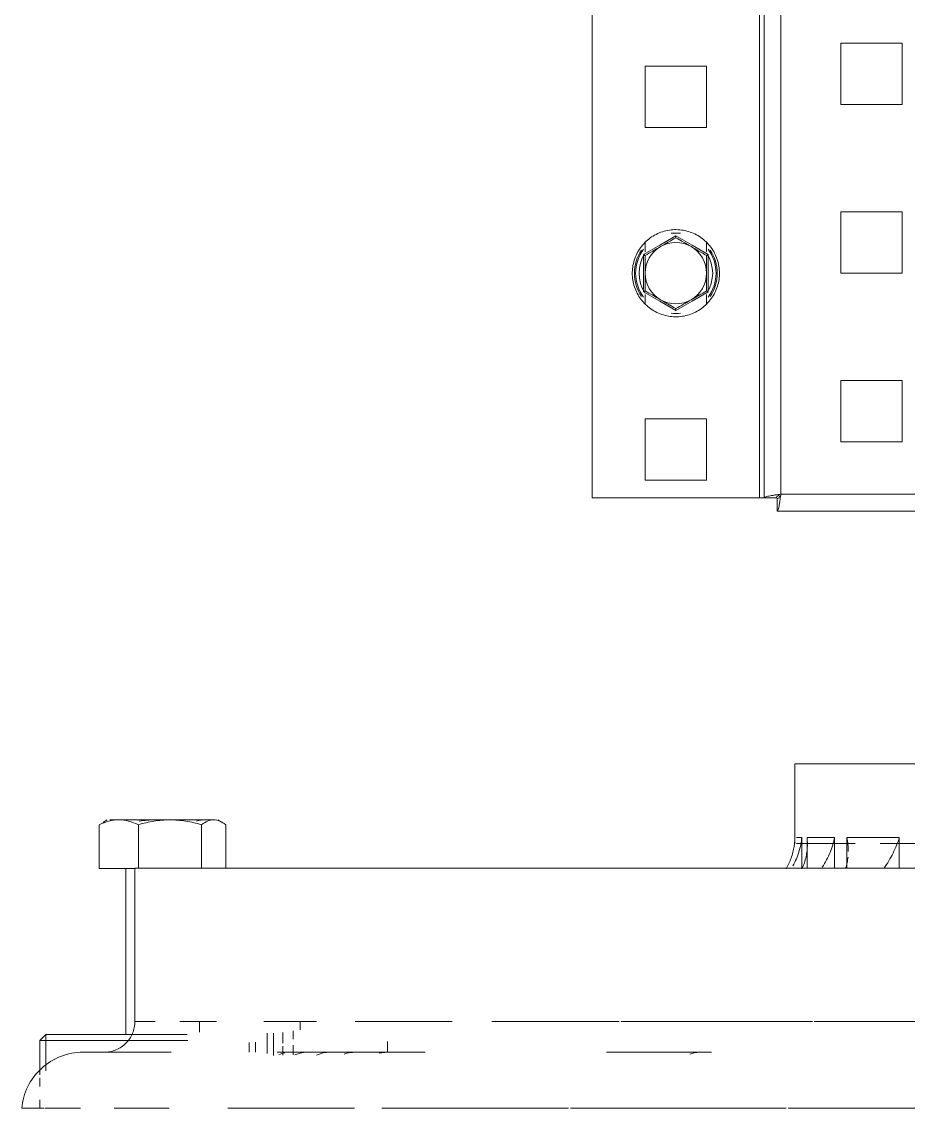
# Model space of a CAD drawing. Header units: metres. Extents: x 8 to 325, y -31 to 15.
# Drawn here: x 132.3143 to 132.4588, y -10.5152 to -10.3382 of the extents above; entities that cross this region are included whole.
import ezdxf

# ---------------------------------------------------------------- set-up
doc = ezdxf.new("R2010")
doc.units = ezdxf.units.M
doc.layers.add('G-IMPT', color=7, linetype='Continuous', lineweight=9, true_color=0x999999)
doc.layers.add('M-EKIP', color=7, linetype='Continuous', lineweight=9)

# ---------------------------------------------------------------- blocks, each defined once
blk = doc.blocks.new('D4010_10_Yangın Pompası - Wilo SCPFF 125_300_125_2_dwg-7064674-_1_13_4_13_ PERON KATI _FFL_')
at = {"layer": 'G-IMPT', "color": 8, "lineweight": 5, "true_color": 0x808080}
for p, q in [((0.4130669623112034, 0.311598432468689), (0.4130669623112034, 0.3102388333980037)), ((0.4130669623112034, 0.3080720931119628), (0.4130669623112034, 0.306637769801634)), ((0.4120669623112034, 0.3005699794985734), (0.4120669623112034, 0.3054766748699617)), ((0.4130669623112034, 0.3061660741875581), (0.4130669623112034, 0.3005699794985734)), ((0.3706335547596776, 0.302595427692582), (0.3715227752958985, 0.3028888374573516)), ((0.3717957169374437, 0.3013318505213107), (0.3717957169374437, 0.3029012063182902)), ((0.3731659960161088, 0.3025573350923227), (0.3740979133467308, 0.302818760997241)), ((0.3740980067149603, 0.3028187969265944), (0.3731678156511707, 0.3025576690161861)), ((0.3734913009208186, 0.3029638948129214), (0.3734913009208186, 0.3014839852920066)), ((0.3749669352695572, 0.2993676238870613), (0.3749669352695572, 0.3030184514122192)), ((0.3036309365333952, 0.3024699794985736), (0.3049703707597384, 0.3024699794985736)), ((0.3055183471119901, 0.3024699794985736), (0.3049703707597383, 0.3024699794985736)), ((0.3079185392182616, 0.3024699794985736), (0.3110289759685571, 0.3024699794985736)), ((0.3089076556249972, 0.3024699794985736), (0.3119076556249972, 0.3024699794985736)), ((0.3205850175276149, 0.3024699794985736), (0.3116792942225326, 0.3024699794985736)), ((0.3116792942225295, 0.3024699794985736), (0.3205850175276116, 0.3024699794985736)), ((0.3564220043147447, 0.3024699794985736), (0.3508276540240738, 0.3024699794985736)), ((0.3508276540240742, 0.3024699794985736), (0.3616944659346029, 0.3024699794985736)), ((0.3564220043037001, 0.3024699794985735), (0.3577595056428372, 0.3026132011721433)), ((0.3564220043147445, 0.3007344530812698), (0.3564220043147445, 0.3024699794985735)), ((0.3616944659346015, 0.3024699794985736), (0.3694715330445043, 0.3024699794985736)), ((0.3616944659346044, 0.3024699794985737), (0.3657541843849784, 0.3024699794985737)), ((0.3625437860568233, 0.3025311819386169), (0.3621201989782695, 0.3024853939440185)), ((0.3760185689189441, 0.3026833635524377), (0.3760185689189441, 0.2993455963210616)), ((0.3778941116224597, 0.3008296805792487), (0.3778941116224597, 0.3024699794985722)), ((0.3789623938256629, 0.3024699794985722), (0.3789623938256629, 0.3008736379124279)), ((0.3717957169374437, 0.2989793638950923), (0.3717957169374437, 0.3003609878033177)), ((0.3734913009208186, 0.3009728531865424), (0.3734913009208186, 0.2992419766884792)), ((0.3889499029010062, 0.3005699794985734), (0.4120669623112034, 0.3005699794985734)), ((0.4120669623112033, 0.2995699794985734), (0.3890788488108334, 0.2995699794985734)), ((0.3990669623114144, 0.2725479628357801), (0.3990669623114144, 0.2995699794985881)), ((0.4130669623112034, 0.3005699794985734), (0.4120669623112034, 0.2995699794985734)), ((0.4130669623112034, 0.3005699794985734), (0.4120669623112034, 0.2995699794985734)), ((0.4120669623112034, 0.2995699794985734), (0.4120669623112034, 0.3005699794985734)), ((0.4130669623112034, 0.3005699794985734), (0.4120669623112034, 0.3005699794985734)), ((0.2523886202454019, 0.2974699794985735), (0.2869059762937455, 0.2974699794985735)), ((0.2871612689253951, 0.2974699794985735), (0.3183677872496646, 0.2974699794985735)), ((0.3186561972931433, 0.2974699794985735), (0.339394268130096, 0.2974699794985735)), ((0.3458670487422178, 0.2974699794985735), (0.3616879165337278, 0.2974699794985735)), ((0.3679798842574299, 0.2974699794985735), (0.3765617396628499, 0.2974699794985735)), ((0.3706327397996297, 0.2987976283345148), (0.3706327397996297, 0.2974699794985718)), ((0.3842984582301666, 0.2974699794985736), (0.390263757656357, 0.2974699794985735)), ((0.3870669623114171, 0.2991780491332249), (0.3870669623114171, 0.2974699794985929)), ((0.3942577754421714, 0.2974699794985736), (0.3975669623112033, 0.2974699794985735)), ((0.3975669623114148, 0.2724699794985943), (0.3975669623114148, 0.2974699794985929)), ((0.3975669623112032, 0.2724699794985735), (-0.0174330376887968, 0.2724699794985735)), ((0.2730340779379774, 0.2684699794985736), (0.2730340779379774, 0.2724699794985767)), ((0.2815908072670089, 0.2724699794985767), (0.2815908072670089, 0.2684699794985736)), ((0.2835775317675836, 0.2684699794985736), (0.2835775317675836, 0.2724699794985767)), ((0.2880663198049467, 0.2724699794985767), (0.2880663198049467, 0.2684699794985736)), ((0.288928184905457, 0.2684699794985736), (0.288928184905457, 0.2724699794985767)), ((0.3827689582279884, 0.2654018104130517), (0.3827689582279884, 0.272469979498573)), ((0.3867082768702925, 0.2654018104130514), (0.3867082768702925, 0.272469979498573)), ((0.3970062809535084, 0.272469979498573), (0.3970062809535084, 0.2654018104130517)), ((0.4033649663944202, 0.2725479628357583), (0.3975669623112021, 0.2725479628357583)), ((0.4033649663944202, 0.2654018104130517), (0.4033649663944202, 0.2725479628357583)), ((0.273034077937977, 0.2684699794985736), (0.2695527140529225, 0.2684699794985736)), ((0.2730340779379774, 0.2684699794985736), (0.2749371518145454, 0.2684699794985736)), ((0.2730340779379775, 0.2684699794985736), (0.2730340779379775, 0.2674699794985736)), ((0.2815908072670092, 0.267469979498572), (0.2730340779379776, 0.2674699794985713)), ((0.2743150618511993, 0.2684699794985736), (0.2761269577109753, 0.2684699794985736)), ((0.2802377805854125, 0.2684699794985736), (0.281590807267009, 0.2684699794985736)), ((0.2808024540320142, 0.2684699794985736), (0.2819128856805966, 0.2684699794985736)), ((0.2835775317675833, 0.2684699794985736), (0.2815908072670087, 0.2684699794985736)), ((0.2815908072670094, 0.2674699794985735), (0.2815908072670094, 0.2684699794985736)), ((0.2835775317675836, 0.2684699794985736), (0.2880663198049467, 0.2684699794985736)), ((0.2835775317675839, 0.2684699794985736), (0.2835775317675839, 0.2674699794985736)), ((0.2880663198049468, 0.2674699794985726), (0.2835775317675838, 0.267469979498572)), ((0.2841516118486592, 0.2684699794985736), (0.2892402082951713, 0.2684699794985736)), ((0.288928184905457, 0.2684699794985736), (0.2880663198049465, 0.2684699794985736)), ((0.2880663198049468, 0.2674699794985735), (0.2880663198049468, 0.2684699794985736)), ((0.2897818615475394, 0.2684699794985736), (0.288928184905457, 0.2684699794985736)), ((0.2889281849054571, 0.2674699794985737), (0.2889281849054571, 0.2684699794985736)), ((0.2889281849054571, 0.2674699794985735), (0.2897818615475395, 0.2674699794985735)), ((0.2900669623114132, 0.2554699794985895), (0.2900669623114132, 0.2684699794985908)), ((0.3833451606732569, 0.2650146952058664), (0.3840669623114178, 0.2645979628357776)), ((0.3859483009484443, 0.2645979628357584), (0.3844941780045547, 0.2645979628357584)), ((0.3918572789119005, 0.2645979628357584), (0.3847386175491405, 0.2645979628357584)), ((0.3942766457105082, 0.2645979628357584), (0.3859483009484443, 0.2645979628357584)), ((0.4001856236739644, 0.2645979628357584), (0.3918572789119005, 0.2645979628357584)), ((0.4013953070732682, 0.2645979628357584), (0.3942766457105082, 0.2645979628357584)), ((0.4016397466178539, 0.2645979628357584), (0.4001856236739644, 0.2645979628357584)), ((0.4020669623112044, 0.2645979628357584), (0.40205986525354, 0.2645979628357584)), ((0.402066962311418, 0.2645979628357776), (0.4027887639495703, 0.2650146952058664)), ((0.2900060450131127, 0.2554699794985736), (0.09496131068168773, 0.2554699794985736)), ((0.2929255409551718, 0.2142699794987461), (0.08720838366764803, 0.2142699794987418)), ((0.2929255409549626, 0.2142699794987228), (0.08720838366743724, 0.2142699794987228)), ((0.2929255409549626, 0.2122699794987228), (0.2929255409549626, 0.2142699794987228)), ((0.2929255409549644, 0.2142699794987235), (0.2929255409549644, 0.2122699794987235)), ((0.2923303623112004, 0.2115333794987224), (0.08780356231120034, 0.2115333794987224)), ((0.2923303623112004, 0.04700657949872235), (0.2923303623112004, 0.2115333794987224)), ((0.2930669623111999, 0.2121285581424855), (0.2950669623111999, 0.2121285581424855)), ((0.2952293375481358, 0.2121285581424856), (0.2930669623112033, 0.2121285581424856)), ((0.2950669623114164, 0.04641140085498164), (0.2950669623114121, 0.2121285581425015)), ((0.2950669623112003, 0.2121285581424855), (0.2950669623112003, 0.04641140085496015)), ((0.2950669623112033, 0.2121285581424856), (0.2958035623112033, 0.2121285581424856)), ((0.2958035623112033, 0.04641140085496029), (0.2958035623112033, 0.2121285581424856)), ((0.2958035623112033, 0.2121285581424857), (0.3230669623112032, 0.2121285581424857)), ((0.3230669623112036, 0.04641140085495975), (0.3230669623112036, 0.2121285581424852)), ((0.3044352623112052, 0.2092699794987225), (0.3144352623112052, 0.2092699794987225)), ((0.3044352623112052, 0.1992699794987225), (0.3044352623112052, 0.2092699794987225)), ((0.3144352623112052, 0.2092699794987225), (0.3144352623112052, 0.1992699794987225)), ((0.2725669623111989, 0.1930199794987223), (0.2725669623111989, 0.2030199794987224)), ((0.2725669623111989, 0.2030199794987223), (0.2825669623111989, 0.2030199794987223)), ((0.2825669623111989, 0.2030199794987223), (0.2825669623111989, 0.1930199794987223)), ((0.3144352623112052, 0.1992699794987225), (0.3044352623112052, 0.1992699794987225)), ((0.2825669623111989, 0.1930199794987223), (0.2725669623111989, 0.1930199794987223)), ((0.3044352623112049, 0.1805199794987225), (0.3044352623112049, 0.1789793876178324)), ((0.3044352623112049, 0.1789793876178324), (0.3044352623112049, 0.1805199794987225)), ((0.3144352623112047, 0.180519979498723), (0.3144352623112047, 0.178979387617833)), ((0.3144352623112047, 0.178979387617833), (0.3144352623112047, 0.180519979498723)), ((0.2725669623111993, 0.1655199794987224), (0.2725669623111993, 0.1755199794987224)), ((0.2725669623111993, 0.1755199794987223), (0.2825669623111993, 0.1755199794987223)), ((0.2825669623111993, 0.1755199794987223), (0.2825669623111992, 0.1655199794987224)), ((0.3044352623112048, 0.170519979498723), (0.3044352623112048, 0.172060571379359)), ((0.3044352623112048, 0.172060571379359), (0.3044352623112048, 0.170519979498723)), ((0.3144352623112049, 0.1705199794987225), (0.3144352623112049, 0.172060571379367)), ((0.3144352623112049, 0.172060571379367), (0.3144352623112049, 0.1705199794987225)), ((0.2825669623111992, 0.1655199794987224), (0.2725669623111993, 0.1655199794987224)), ((0.3044352623112045, 0.1517699794987225), (0.3144352623112046, 0.1517699794987225)), ((0.3044352623112045, 0.1417699794987225), (0.3044352623112045, 0.1517699794987225)), ((0.3144352623112046, 0.1517699794987225), (0.3144352623112046, 0.1417699794987225)), ((0.2725669623111996, 0.1380199794987224), (0.2725669623111996, 0.1480199794987224)), ((0.2725669623111996, 0.1480199794987223), (0.2825669623111995, 0.1480199794987223)), ((0.2825669623111995, 0.1480199794987223), (0.2825669623111995, 0.1380199794987223)), ((0.3144352623112046, 0.1417699794987225), (0.3044352623112045, 0.1417699794987225)), ((0.2825669623111995, 0.1380199794987223), (0.2725669623111995, 0.1380199794987223))]:
    blk.add_line(p, q, dxfattribs=at)
at = {"layer": 'G-IMPT', "color": 8, "lineweight": 5, "true_color": 0x808080, "flags": 128}
for points in [[(0.3055183294379207, 0.3024699794985736), (0.3064393910734176, 0.3025398275619707), (0.3071850424378814, 0.3027888853311821)], [(0.3679693565270586, 0.3029224551964126), (0.3668835242094847, 0.3025835677527778), (0.3657540232901457, 0.3024699794985735)], [(0.3657541843451766, 0.3024699794985735), (0.3668815456073556, 0.3025831401752531), (0.3679692661178395, 0.3029223683283897)], [(0.3616938081331484, 0.3024699794985735), (0.359147646733288, 0.3024699795071588), (0.3564220022205474, 0.3024699794985736)], [(0.3694715327617344, 0.3024699794985735), (0.3700558393812403, 0.3025016331925803), (0.3706335547596776, 0.302595427692582)], [(0.316535262311413, 0.1755199794986206), (0.3165295830687093, 0.1758039037713406), (0.3165125544261652, 0.176087373825797), (0.3164842036259758, 0.1763699361703691), (0.3164445760233812, 0.1766511387655783), (0.3163937350140925, 0.1769305317472615), (0.3163317619328661, 0.1772076681462488), (0.3162587559234213, 0.1774821046034199), (0.3161748337797999, 0.1777534020789862), (0.3160801297595333, 0.1780211265548685), (0.3159747953688353, 0.1782848497290105), (0.3158589991202791, 0.1785441497005859), (0.3157329262631497, 0.1787986116449633), (0.3155967784871286, 0.1790478284773081), (0.315450773599612, 0.1792914015038539), (0.3152951451772748, 0.1795289410597243), (0.3151301421923945, 0.1797600671322869), (0.3149560286145469, 0.1799844099691451), (0.3147730829883184, 0.1802016106696168), (0.3145815979876754, 0.1804113217589055), (0.3143818799477806, 0.1806132077440051), (0.3141742483748869, 0.180806945650408), (0.313959035435225, 0.1809922255388015), (0.3137365854235828, 0.181168751000874), (0.3135072542125303, 0.1813362396335541), (0.3132714086830818, 0.1814944234907568), (0.3130294261377691, 0.1816430495120433), (0.3127816936970473, 0.1817818799274961), (0.3125286076799811, 0.1819106926380653), (0.3122705729702004, 0.1820292815708963), (0.3120080023681981, 0.1821374570089846), (0.3117413159309333, 0.1822350458947128), (0.3114709402998034, 0.1823218921066655), (0.311197308018148, 0.1823978567094596), (0.3109208568392446, 0.1824628181759061), (0.3106420290260098, 0.18251667258154), (0.3103612706434543, 0.1825593337707755), (0.3100790308451115, 0.1825907334948377), (0.3097957611544436, 0.1826108215208416), (0.3095119147425298, 0.1826195657122534), (0.3092279457030778, 0.1826169520802144), (0.308944308325972, 0.1826029848059779), (0.3086614563705137, 0.182577686234221), (0.3083798423394882, 0.1825410968372502), (0.3080999167552774, 0.1824932751502883), (0.3078221274390942, 0.1824342976778547), (0.3075469187945926, 0.1823642587712973), (0.3072747310968918, 0.1822832704779445), (0.3070059997882446, 0.1821914623617786), (0.3067411547814204, 0.1820889812962178), (0.3064806197719286, 0.1819759912290781), (0.3062248115602134, 0.181852672920385), (0.3059741393848407, 0.1817192236531181), (0.3057290042678151, 0.181575856917642), (0.3054897983730364, 0.1814228020701481), (0.3052569043789002, 0.1812603039657406), (0.3050306948661222, 0.1810886225667199), (0.3048115317216679, 0.1809080325267055), (0.3045997655598167, 0.1807188227512343), (0.304395735161246, 0.1805212959355842), (0.304199766931073, 0.180315768080525), (0.3040121743766621, 0.1801025679867879), (0.3038332576060875, 0.1798820367290392), (0.3036633028480042, 0.1796545271102366), (0.3035025819937848, 0.1794204030972516), (0.3033513521624973, 0.1791800392385472), (0.3032098552896152, 0.1789338200650403), (0.3030783177399531, 0.1786821394748599), (0.3029569499455337, 0.1784254001032918), (0.3028459460689295, 0.1781640126785332), (0.3027454836926698, 0.1778983953647261), (0.3026557235351188, 0.1776289730928922), (0.3025768091933936, 0.1773561768812134), (0.3025088669135931, 0.177080443145414), (0.3024520053888736, 0.1768022130006626), (0.3024063155855532, 0.1765219315558412), (0.3023718705975618, 0.1762400472014607), (0.3023487255295385, 0.1759570108923696), (0.3023369174086564, 0.1756732754262746), (0.3023352623114162, 0.1755199794986206)], [(0.3041537415642634, 0.1785692669235386), (0.3068026982290951, 0.1800841970755408), (0.3094352623112091, 0.1816185543485173)], [(0.3094352623111744, 0.1816185543485343), (0.312071708640183, 0.1800819556592671), (0.3147167830581191, 0.1785692669235542)], [(0.3147167830581166, 0.1785692669235941), (0.3147050219672493, 0.1770512886070771), (0.3146984580564301, 0.1755197331552082)], [(0.3023352623114162, 0.1755199794986206), (0.3023409415541243, 0.1752360552258877), (0.3023579701966684, 0.1749525851714356), (0.3023863209968534, 0.1746700228268635), (0.3024259485994479, 0.1743888202316543), (0.3024767896087454, 0.1741094272499711), (0.3025387626899674, 0.1738322908509794), (0.3026117686994079, 0.1735578543938126), (0.3026956908430292, 0.1732865569182421), (0.3027903948633046, 0.1730188324423641), (0.3028957292539982, 0.1727551092682264), (0.3030115255025544, 0.172495809296651), (0.3031375983596838, 0.1722413473522736), (0.3032737461357048, 0.1719921305199245), (0.3034197510232215, 0.1717485574933786), (0.3035753794455587, 0.171511017937517), (0.3037403824304347, 0.1712798918649457), (0.3039144960082866, 0.1710555490280875), (0.3040974416345151, 0.1708383483276244), (0.3042889266351538, 0.1706286372383357), (0.3044886446750529, 0.1704267512532275), (0.3046962762479422, 0.1702330133468246), (0.3049114891876042, 0.170047733458431), (0.3051339391992464, 0.1698712079963586), (0.3053632704103032, 0.1697037193636785), (0.3055991159397517, 0.1695455355064845), (0.3058410984850644, 0.169396909485185), (0.3060888309257819, 0.1692580790697365), (0.3063419169428524, 0.1691292663591673), (0.3065999516526332, 0.1690106774263363), (0.3068625222546354, 0.1689025019882436), (0.3071292086919002, 0.1688049131025284), (0.3073995843230301, 0.1687180668905628), (0.3076732166046855, 0.168642102287773), (0.3079496677835889, 0.1685771408213265), (0.308228495596828, 0.1685232864157013), (0.308509253979375, 0.1684806252264571), (0.308791493777722, 0.1684492255024035), (0.3090747634683856, 0.1684291374763867), (0.3093586098802994, 0.1684203932849792), (0.3096425789197557, 0.1684230069170225), (0.3099262162968615, 0.1684369741912504), (0.3102090682523155, 0.1684622727630115), (0.3104906822833409, 0.1684988621599781), (0.3107706078675561, 0.16854668384694), (0.3110483971837393, 0.1686056613193822), (0.3113236058282409, 0.1686757002259353), (0.3115957935259417, 0.1687566885192881), (0.3118645248345889, 0.168848496635454), (0.3121293698414132, 0.1689509777010234), (0.3123899048509005, 0.1690639677681501), (0.3126457130626158, 0.1691872860768476), (0.3128963852379928, 0.1693207353441145), (0.3131415203550141, 0.1694641020795906), (0.3133807262497971, 0.1696171569270845), (0.313613620243929, 0.1697796550315007), (0.313839829756707, 0.1699513364305213), (0.3140589929011613, 0.1701319264705357), (0.3142707590630169, 0.1703211362459983), (0.3144747894615875, 0.1705186630616484), (0.3146707576917561, 0.1707241909167032), (0.3148583502461714, 0.1709373910104447), (0.3150372670167459, 0.1711579222681934), (0.315207221774825, 0.1713854318869917), (0.3153679426290488, 0.171619555899981), (0.3155191724603363, 0.1718599197586854), (0.315660669333214, 0.172106138932201), (0.3157922068828761, 0.1723578195223727), (0.3159135746772998, 0.1726145588939494), (0.3160245785538998, 0.1728759463186993), (0.3161250409301637, 0.1731415636325065), (0.3162148010877104, 0.1734109859043404), (0.31629371542944, 0.1736837821160192), (0.3163616577092405, 0.1739595158518143), (0.3164185192339556, 0.1742377459965657), (0.3164642090372803, 0.1745180274413914), (0.3164986540252674, 0.1747999117957676), (0.3165217990932951, 0.1750829481048629), (0.3165336072141771, 0.1753666835709624), (0.316535262311413, 0.1755199794986206)], [(0.3041537415642949, 0.1724706920736027), (0.3041655010102338, 0.1739886738006395), (0.3041720668238327, 0.1755202257490934)], [(0.309435262311237, 0.1694214046486598), (0.3067988159822284, 0.1709580033379269), (0.3041537415642923, 0.1724706920736399)], [(0.314716783058148, 0.1724706920736555), (0.3120678263933163, 0.1709557619216533), (0.3094352623112023, 0.1694214046486767)]]:
    blk.add_lwpolyline(points, dxfattribs=at)
at = {"layer": 'G-IMPT', "color": 8, "lineweight": 5, "true_color": 0x808080}
for centre, radius, start, end in [((0.3094352623112057, 0.175519979498597), 0.006550000000000071, 83.23931456026799, 96.76068544015892), ((0.3094352623112057, 0.175519979498597), 0.006738111078829101, 145.9406290257847, 180.0000000000001), ((0.3094352623112057, 0.175519979498597), 0.006550000000000075, 143.2393145602567, 180), ((0.3094352623112057, 0.175519979498597), 0.004999999999999944, 119.9999999999997, 179.9999999999997), ((0.3094352623112057, 0.175519979498597), 0.004999999999999998, 59.99999999999933, 119.9999999999994), ((0.3094352623112057, 0.175519979498597), 0.005000000000000004, 359.999999999999, 59.99999999999937), ((0.3094352623112057, 0.175519979498597), 0.006550000000000056, 0, 36.76068544010149), ((0.3094352623112057, 0.175519979498597), 0.006738111078829136, 2.360123367108573e-13, 34.05937097473864), ((0.3094352623112047, 0.1755199794987231), 0.006000000000000021, 147.7265517888567, 212.2734482146543), ((0.3094352623112047, 0.1755199794987231), 0.00600000000000003, 147.726551788857, 212.2734482146545), ((0.3094352623112047, 0.1755199794987231), 0.006000000000000031, 327.7265517857737, 32.27344821148688), ((0.3094352623112047, 0.1755199794987231), 0.006000000000000054, 327.7265517857741, 32.27344821148716), ((0.3094352623112057, 0.175519979498597), 0.006738111078829135, 179.9999999999996, 214.0593709747376), ((0.3094352623112057, 0.175519979498597), 0.00654999999999999, 180.0000000000001, 216.7606854401366), ((0.3094352623112057, 0.175519979498597), 0.005000000000000011, 179.9999999999995, 239.9999999999991), ((0.3094352623112057, 0.175519979498597), 0.005000000000000019, 299.9999999999994, 359.9999999999991), ((0.3094352623112057, 0.175519979498597), 0.006549999999999939, 323.239314560222, 3.68944343049768e-13), ((0.3094352623112057, 0.175519979498597), 0.006738111078829123, 325.940629025522, 359.9999999999987), ((0.3094352623112057, 0.175519979498597), 0.005000000000000047, 239.9999999999991, 299.9999999999993), ((0.3094352623112057, 0.175519979498597), 0.006549999999999975, 263.2393145603844, 276.7606854400423)]:
    blk.add_arc(centre, radius, start, end, dxfattribs=at)
for points, knots in [([(0.2522583805542933, 0.311598422071097), (0.2589255315169586, 0.311598422071097), (0.2721314340380634, 0.311598422071097), (0.2848832000069383, 0.311598422071097), (0.2911314141060844, 0.311598422071097)], [-0.4115268309590728, -0.4115268309590728, -0.4115268309590728, -0.4115268309590728, -0.3823529411764706, -0.3529411764705882, -0.3529411764705882, -0.3529411764705882, -0.3529411764705882]), ([(0.2914462232956134, 0.311598422071097), (0.2975843758282278, 0.311598422071097), (0.3066193740323542, 0.311598422071097), (0.3181586157372619, 0.311598422071097), (0.3238224710545323, 0.311598422071097), (0.3266036603615926, 0.311598422071097)], [-0.3524470127119503, -0.3524470127119503, -0.3524470127119503, -0.3524470127119503, -0.3235294117647058, -0.3088235294117647, -0.2941176470588235, -0.2941176470588235, -0.2941176470588235, -0.2941176470588235]), ([(0.3269449164211798, 0.311598422071097), (0.3296082720309318, 0.311598422071097), (0.3349526990614656, 0.311598422071097), (0.3426843448468295, 0.311598422071097), (0.3501962140096335, 0.311598422071097), (0.3550045642893522, 0.311598422071097), (0.3573483223582371, 0.311598422071097)], [-0.2935157187412171, -0.2935157187412171, -0.2935157187412171, -0.2935157187412171, -0.2794117647058823, -0.2647058823529411, -0.25, -0.2352941176470588, -0.2352941176470588, -0.2352941176470588, -0.2352941176470588]), ([(0.3617669816647646, 0.311598422071097), (0.3625836447009775, 0.311598422071097), (0.3656320647792047, 0.311598422071097), (0.3707039251969741, 0.311598422071097), (0.3767675237458776, 0.311598422071097), (0.3805702030240231, 0.3115984220710971), (0.382402298727654, 0.311598422071097)], [-0.2258937548039769, -0.2258937548039769, -0.2258937548039769, -0.2258937548039769, -0.2205882352941176, -0.2058823529411765, -0.1911764705882353, -0.1764705882352941, -0.1764705882352941, -0.1764705882352941, -0.1764705882352941]), ([(0.3920080804032695, 0.3115984220710971), (0.3921821572351677, 0.3115984220710971), (0.3939049898270314, 0.3115984220710971), (0.3970102383852099, 0.3115984220710971), (0.3996739555978921, 0.3115984220710971), (0.4009292835404428, 0.3115984220710971)], [-0.1487022868545166, -0.1487022868545166, -0.1487022868545166, -0.1487022868545166, -0.1470588235294117, -0.1323529411764706, -0.1176470588235294, -0.1176470588235294, -0.1176470588235294, -0.1176470588235294]), ([(0.4160044307699287, 0.3115984220710971), (0.4159519092022476, 0.3109980978054784), (0.4157361098652468, 0.3097851087978296), (0.4148372975435909, 0.3074279146141731), (0.4129519294043565, 0.304929642760871), (0.4102988435691773, 0.3032691877555749), (0.4078722825655615, 0.3025792386960386), (0.4066451011957972, 0.3024699794985735), (0.4060424837890108, 0.3024699794985735)], [0, 0, 0, 0, 0.125, 0.25, 0.5, 0.75, 0.875, 1, 1, 1, 1]), ([(0.4064416983885056, 0.3115984220710971), (0.4068118720237341, 0.3115984220710971), (0.4091117169004364, 0.3115984220710971), (0.4109833727956532, 0.3115984220710968), (0.4122462155217243, 0.3115984220710968)], [-0.09368461055496047, -0.09368461055496047, -0.09368461055496047, -0.09368461055496047, -0.08823529411764705, -0.05882352941176471, -0.05882352941176471, -0.05882352941176471, -0.05882352941176471]), ([(0.4124061880970149, 0.3115984220710968), (0.4135892753824973, 0.3115984220710969), (0.4154151048619367, 0.3115984220710971), (0.4160044307699584, 0.311598422071097), (0.4160044307699287, 0.311598422071097)], [-0.05756818057743895, -0.05756818057743895, -0.05756818057743895, -0.05756818057743895, -0.02941176470588235, 0, 0, 0, 0]), ([(0.3207513125755512, 0.3024699794985736), (0.3199996797553971, 0.3024699794985736), (0.3146123170832553, 0.3024699794985735), (0.309036757072816, 0.3024699794985734), (0.3041131869248666, 0.3024699794985733)], [0.2898449509116272, 0.2898449509116272, 0.2898449509116272, 0.2898449509116272, 0.2941176470588235, 0.3203072417328359, 0.3203072417328359, 0.3203072417328359, 0.3203072417328359]), ([(0.3205828689313314, 0.3024699794985736), (0.3199181291069764, 0.3024699794985736), (0.3162460951323888, 0.3024699794985736), (0.3110853372296598, 0.3024699794985735), (0.3065046616300321, 0.3024699794985735), (0.3050546209906277, 0.3024699794985735)], [-0.7058823529411764, -0.7058823529411764, -0.7058823529411764, -0.7058823529411764, -0.7022058823529412, -0.6856617647058825, -0.6780842172368531, -0.6780842172368531, -0.6780842172368531, -0.6780842172368531]), ([(0.3743830281379736, 0.3024699794985735), (0.3732744996121873, 0.3024699794985735), (0.3704553780295274, 0.3024699794985735), (0.365664405487854, 0.3024699794985736), (0.359961548716218, 0.3024699794985736), (0.3547824583703408, 0.3024699794985735), (0.3514688505235826, 0.3024699794985735), (0.3502560898970388, 0.3024699794985735)], [0.1664826172951897, 0.1664826172951897, 0.1664826172951897, 0.1664826172951897, 0.1764705882352941, 0.1911764705882353, 0.2058823529411765, 0.2205882352941176, 0.228870283097822, 0.228870283097822, 0.228870283097822, 0.228870283097822]), ([(0.3739203996355173, 0.3024699794985736), (0.373263349840581, 0.3024699794985736), (0.3705990654425906, 0.3024699794985736), (0.365699353895979, 0.3024699794985735), (0.3589489980507097, 0.3024699794985735), (0.3538935754395681, 0.3024699794985735), (0.3511509709109893, 0.3024699794985736), (0.3509026559545493, 0.3024699794985736)], [-0.8235294117647058, -0.8235294117647058, -0.8235294117647058, -0.8235294117647058, -0.818014705882353, -0.8014705882352942, -0.7849264705882353, -0.7683823529411765, -0.7667408596251549, -0.7667408596251549, -0.7667408596251549, -0.7667408596251549]), ([(0.4060424837890108, 0.3024699794985736), (0.4060424837890108, 0.3024699794985736), (0.4054668677860906, 0.3024699794985736), (0.4027523362540738, 0.3024699794985735), (0.398978753578817, 0.3024699794985733), (0.3950858630185062, 0.3024699794985737), (0.3928322654675387, 0.3024699794985735), (0.3916323121720964, 0.3024699794985735)], [0, 0, 0, 0, 0.02941176470588235, 0.05882352941176471, 0.08823529411764705, 0.1029411764705882, 0.1176470588235294, 0.1176470588235294, 0.1176470588235294, 0.1176470588235294]), ([(0.3923784239872191, 0.3024699794985736), (0.3924095303078782, 0.3024699794985736), (0.3946924575561057, 0.3024699794985736), (0.3984514021659504, 0.3024699794985733), (0.4018503742199734, 0.3024699794985735), (0.4025669623112033, 0.3024699794985735), (0.4025669623112033, 0.3024699794985736)], [0.900279291580012, 0.900279291580012, 0.900279291580012, 0.900279291580012, 0.9007352941176471, 0.9338235294117647, 0.9669117647058824, 1, 1, 1, 1]), ([(0.4025669623112033, 0.3024699794985736), (0.4025669623112033, 0.3024699794985736), (0.4020006092366347, 0.3024699794985736), (0.3993297604913387, 0.3024699794985736), (0.3957795201530445, 0.3024699794985735), (0.3931601784606456, 0.3024699794985735), (0.3923790066446994, 0.3024699794985736)], [0, 0, 0, 0, 0.02941176470588235, 0.05882352941176471, 0.08823529411764705, 0.09972070841998815, 0.09972070841998815, 0.09972070841998815, 0.09972070841998815]), ([(0.4060424837890108, 0.3024699794985736), (0.406042483789011, 0.3024699794985736), (0.4053141756177399, 0.3024699794985736), (0.4018596120263274, 0.3024699794985736), (0.3972300748606377, 0.3024699794985735), (0.3936964221607568, 0.3024699794985734), (0.392545364214625, 0.3024699794985734)], [-1, -1, -1, -1, -0.9669117647058824, -0.9338235294117647, -0.9007352941176471, -0.8861674437799935, -0.8861674437799935, -0.8861674437799935, -0.8861674437799935]), ([(0.3975669623112033, 0.2974699794985735), (0.3975669623112033, 0.297787921460097), (0.3976277984207331, 0.298436948663637), (0.3980147806528764, 0.2997189673974962), (0.3989414623203987, 0.3010954794893784), (0.4003179744122802, 0.3020221611569001), (0.4015999931461396, 0.3024091433890435), (0.4022490203496798, 0.3024699794985735), (0.4025669623112033, 0.3024699794985735)], [0, 0, 0, 0, 0.125, 0.25, 0.5, 0.75, 0.875, 1, 1, 1, 1]), ([(0.2914664691511198, 0.2725673588860297), (0.2912246931394343, 0.2721609115640714), (0.2907154096977149, 0.2711510791254343), (0.2901902370297416, 0.2694065311427218), (0.2900669623112033, 0.2681058634216205), (0.2900669623112032, 0.2674699794985735)], [0.6595877067574631, 0.6595877067574631, 0.6595877067574631, 0.6595877067574631, 0.75, 0.875, 1, 1, 1, 1])]:
    blk.add_open_spline(points, degree=3, knots=knots, dxfattribs=at)
for points in [[(0.3168130892627961, 0.3024699794985736), (0.3139478217653436, 0.3024699794985736), (0.311000914214849, 0.3024699794985736), (0.307981317874348, 0.3024699794985736)], [(0.320681663549736, 0.3024699794985736), (0.3195024620978922, 0.3024699794985736), (0.3183080119485745, 0.3024699794985736), (0.3170989154680787, 0.3024699794985736)], [(0.3564220022205473, 0.3024699794985736), (0.3555409805181358, 0.3024699794985736), (0.3537264427057977, 0.3024699794985735), (0.3518099975787615, 0.3024699794985735), (0.3508270646323235, 0.3024699794985736)], [(0.3657540232901457, 0.3024699794985735), (0.3651255446249826, 0.3024699794985735), (0.3638197243849943, 0.3024699794985736), (0.3624180981717429, 0.3024699794985735), (0.3616938081331487, 0.3024699794985736)], [(0.3625430476100066, 0.3025307302425052), (0.362875079443309, 0.302578562073358), (0.3631951284925586, 0.3026568754925535), (0.3634902249102542, 0.3027700553437653)], [(0.2730340779379775, 0.2674699794985736), (0.2731624074966261, 0.2678967091872881), (0.27346631160058, 0.2687479020901438), (0.2740366086644265, 0.2700241578228893), (0.2747216345359666, 0.271281082527549), (0.275250175849694, 0.2720954915818177), (0.2755230914067833, 0.2724976987048076)], [(0.2818121404041483, 0.2725225022703241), (0.2817004259067981, 0.2722239442950673), (0.2815204354942806, 0.2716187133832004), (0.2814187003534626, 0.2709970801185266), (0.2813854390264157, 0.2706847270195192)], [(0.2835775317675839, 0.2674699794985736), (0.2836558066654629, 0.2678795645104545), (0.2838601176098767, 0.2686967508664374), (0.2842935834055054, 0.2699222770241611), (0.2848578945048184, 0.2711304569243743), (0.2853214107397431, 0.271917739842372), (0.285573773718004, 0.2723033359756546)], [(0.2889120250900525, 0.2725782641264515), (0.2887528134915713, 0.2722590607194164), (0.2884802616391822, 0.2716100865881431), (0.2882016641359696, 0.2706159693432217), (0.288040847805911, 0.2695982724767957), (0.2880063005297593, 0.2689202621114159), (0.2880063005297591, 0.268580022651793)], [(0.2889281849054572, 0.2674699794985736), (0.2889598371339148, 0.2678595073442523), (0.2890679221953999, 0.2686366988037865), (0.2893569746813782, 0.2698003118864434), (0.2897776334084493, 0.2709514950959797), (0.2901522081627155, 0.2717017447931069), (0.2903621369190869, 0.2720716789635112)], [(0.2814015748045169, 0.2686062754396738), (0.2813586316462606, 0.2689849794591296), (0.2813365226156829, 0.269363622184341), (0.2813365226156832, 0.2697422036153082)], [(0.2813365226156837, 0.2697422036153081), (0.2813365226156834, 0.2693632885397057), (0.2813808170298188, 0.2686056694446475), (0.2815083684898314, 0.2678484724618826), (0.2815908072670093, 0.2674699794985735)], [(0.2880063005297591, 0.268580022651793), (0.288006300529759, 0.2683945541768126), (0.2880161774385057, 0.2680240785096288), (0.288046212854751, 0.2676545254079995), (0.2880663198049468, 0.2674699794985735)], [(0.3827689582279884, 0.2654018104130517), (0.3830954524624417, 0.2651420901393493), (0.3837502232504202, 0.2647483952694313), (0.384408558676543, 0.2646061917544871), (0.3847386175491405, 0.2645979628357583)], [(0.3847386175491405, 0.2645979628357583), (0.385073815315049, 0.2646083758663175), (0.3857372896344829, 0.2647527634930923), (0.3863869215291503, 0.2651442742511795), (0.3867082768702924, 0.2654018104130513)], [(0.3875422877274147, 0.2648112681081747), (0.3870123972740054, 0.2646772935119592), (0.3864810683476819, 0.264606191754487), (0.3859483009484443, 0.2645979628357583)], [(0.3867082768702921, 0.2654018104130514), (0.3875617790378808, 0.2651420910424067), (0.3892734482124042, 0.2647483970755465), (0.3909944470656198, 0.2646061926575446), (0.3918572789119005, 0.2645979628357583)], [(0.3918572789119005, 0.2645979628357583), (0.3927335390663704, 0.2646083758663175), (0.3944679662277749, 0.2647527634930921), (0.3961662070941089, 0.2651442742511796), (0.3970062809535085, 0.2654018104130517)], [(0.394276645710508, 0.2645979628357583), (0.3938692115305367, 0.2646028045765875), (0.3934637331887476, 0.2646210031105071), (0.3930602106851409, 0.264652558437517)], [(0.3968581310449594, 0.2648112673656187), (0.3959999640380247, 0.2646772927694032), (0.395139468926541, 0.2646061912594497), (0.394276645710508, 0.2645979628357583)], [(0.3970062809535084, 0.2654018104130517), (0.3975332944610894, 0.2651420901393493), (0.3985901984220799, 0.2647483952694312), (0.3996528562747267, 0.264606191754487), (0.4001856236739643, 0.2645979628357583)], [(0.4001856236739643, 0.2645979628357583), (0.4007266860625256, 0.2646083758663175), (0.4017976389044963, 0.2647527634930922), (0.4028462478761629, 0.2651442742511797), (0.4033649663944202, 0.2654018104130517)], [(0.2929255409549626, 0.2142699794987228), (0.2928971987477661, 0.2142699794987228), (0.2928405128581411, 0.2142238391067369), (0.2927554661389986, 0.2140197063623578), (0.2926704419121785, 0.2136908375491015), (0.2925853991366684, 0.2132538210107085), (0.2925003743307795, 0.2127304497112657), (0.2924153152692229, 0.2121469977581343), (0.292358674032161, 0.2117378811535863), (0.2923303623112, 0.2115333794987228)], [(0.2923303623112007, 0.2115333794987228), (0.2925350841789001, 0.2115617217059194), (0.2929445167753189, 0.2116184075955445), (0.29352784165215, 0.2117034543146871), (0.294051159248255, 0.211788478541507), (0.2944881008490375, 0.2118735213170171), (0.2948168954906185, 0.2119585461229061), (0.2950209335335401, 0.2120436051844625), (0.2950669623112008, 0.2121002464215246), (0.2950669623112007, 0.2121285581424856)], [(0.2924792445647764, 0.2118154214028067), (0.2925288498170024, 0.2119044932191165), (0.2926280091381895, 0.2120678680889022), (0.2927767795741587, 0.2122316454055477), (0.2928759533832329, 0.2122699794987229), (0.2929255409549626, 0.2122699794987228)], [(0.2930669623112007, 0.2121285581424856), (0.2930669623112007, 0.2120789119849937), (0.2930285231734853, 0.2119796502972766), (0.2928646862428586, 0.2118309113154958), (0.2927012403101671, 0.21173173102485), (0.2926121900732042, 0.2116821424999199)], [(0.3094350788867975, 0.1812933762903619), (0.3086140670082705, 0.1808193648612864), (0.306936480072502, 0.1798508095923314), (0.3052544641134821, 0.1788796972256102), (0.3044354414366292, 0.1784068342626565)], [(0.3094352623112057, 0.1812934821904933), (0.3090273804281675, 0.1810579914755236), (0.3082028318784626, 0.1805819381483916), (0.3073607137615009, 0.1800957410268742), (0.3069352623112058, 0.1798501065175192)], [(0.3094352623111744, 0.1816185540618993), (0.3094421036937892, 0.1815342054458331), (0.3094359368973711, 0.1813792386061041), (0.3094270052971524, 0.1812982493797797), (0.309435441436629, 0.1812933787723818)], [(0.3119352623112057, 0.1798501065175192), (0.3115164653506662, 0.1800918990554225), (0.31068100172346, 0.1805742542054881), (0.3098497986839994, 0.1810541495040719), (0.3094352623112057, 0.1812934821904933)], [(0.3144350788867975, 0.1784068367446766), (0.3136140670082706, 0.178880848173752), (0.311936480072502, 0.1798494034427069), (0.310254464113482, 0.1808205158094284), (0.309435441436629, 0.1812933787723819)], [(0.3069352623112057, 0.1798501065175192), (0.3065164653506662, 0.179608313979616), (0.30568100172346, 0.1791259588295504), (0.3048497986839995, 0.1786460635309666), (0.3044352623112056, 0.1784067308445452)], [(0.3144352623112057, 0.1784067308445452), (0.3140273804281675, 0.1786422215595148), (0.3132028318784625, 0.1791182748866469), (0.3123607137615009, 0.1796044720081642), (0.3119352623112057, 0.1798501065175193)], [(0.3041720703685362, 0.1755199794985969), (0.3041612056284129, 0.1758679912911187), (0.3041521473543491, 0.1765400953430028), (0.3041441633364103, 0.1775503979980846), (0.3041505546868979, 0.1782247444901294), (0.3041537415642963, 0.1785692669235558)], [(0.3044352623112057, 0.1784065176026257), (0.3044352623112057, 0.178410053493542), (0.3044000640147504, 0.178425198907088), (0.3042936875186008, 0.1784898687553714), (0.3042011872069579, 0.178539775441934), (0.3041537416471066, 0.1785692668757493)], [(0.3044352623112057, 0.1784067308445451), (0.3044352623112057, 0.1779357494146058), (0.3044352623112057, 0.1769836427603418), (0.3044352623112057, 0.1760112485173071), (0.3044352623112057, 0.175519979498597)], [(0.3044352623112057, 0.1784065176026257), (0.3044352623112057, 0.1774585368563994), (0.3044352623112057, 0.1755212902372573), (0.3044352623112057, 0.1735793026511153), (0.3044352623112057, 0.172633436246884)], [(0.314716782805293, 0.1785692667776263), (0.3146471555160653, 0.1785211680017746), (0.3145098669284824, 0.1784490251187318), (0.3144352623112056, 0.1784162659567256), (0.3144352623112057, 0.1784065253802233)], [(0.3144352623112057, 0.175519979498597), (0.3144352623112057, 0.1760035595459714), (0.3144352623112057, 0.1769682648176706), (0.3144352623112057, 0.1779280604432702), (0.3144352623112057, 0.1784067308445451)], [(0.3144352623112058, 0.172633438382841), (0.3144352623112058, 0.1735815110309805), (0.3144352623112054, 0.1755184818221368), (0.3144352623112056, 0.1774609261678778), (0.3144352623112056, 0.1784065253802233)], [(0.3044352623112057, 0.175519979498597), (0.3044352623112057, 0.1750363891785124), (0.3044352623112057, 0.1740716736341031), (0.3044352623112057, 0.1731118882812134), (0.3044352623112057, 0.1726332281526485)], [(0.3144352623112057, 0.1726332281526489), (0.3144352623112057, 0.1731042095825883), (0.3144352623112057, 0.1740563162368523), (0.3144352623112057, 0.1750287104798871), (0.3144352623112057, 0.175519979498597)], [(0.3146984542538754, 0.1755199794985971), (0.3147091533588163, 0.1751720419043316), (0.3147180536572194, 0.17450011072944), (0.3147261988699934, 0.1734892499753344), (0.3147198644577718, 0.1728150747575084), (0.3147167830581152, 0.1724706920736382)], [(0.3044354457356138, 0.1726331222525175), (0.3044323843058641, 0.1726348897698076), (0.3044016705096581, 0.1726119801382968), (0.3042924747833249, 0.1725521897673713), (0.3042030044856528, 0.1724970353728999), (0.3041537416469606, 0.1724706921213684)], [(0.3044352623112059, 0.1726332281526488), (0.304843144194244, 0.1723977374376791), (0.3056676927439487, 0.1719216841105472), (0.3065098108609107, 0.1714354869890298), (0.3069352623112056, 0.1711898524796748)], [(0.3044354457356138, 0.1726331222525175), (0.3052564576141397, 0.1721591108234427), (0.3069340445499094, 0.1711905555544871), (0.3086160605089303, 0.170219443187765), (0.3094350831857822, 0.1697465802248121)], [(0.3094354457356138, 0.1697465827068322), (0.3102564576141406, 0.1702205941359075), (0.3119340445499093, 0.1711891494048626), (0.3136160605089295, 0.1721602617715841), (0.3144350831857823, 0.1726331247345374)], [(0.3119352623112057, 0.1711898524796749), (0.3123540592717451, 0.1714316450175781), (0.3131895228989512, 0.1719140001676436), (0.3140207259384117, 0.1723938954662274), (0.3144352623112057, 0.1726332281526489)], [(0.3147167828099149, 0.172470692216973), (0.3146403141465227, 0.1725069417927118), (0.3145091924110679, 0.1725897658880269), (0.314443519418739, 0.1726379953959059), (0.3144350831857822, 0.1726331247345374)], [(0.3069352623112057, 0.1711898524796748), (0.3073540592717451, 0.1709480599417715), (0.3081895228989513, 0.1704657047917059), (0.3090207259384118, 0.1699858094931221), (0.3094352623112057, 0.1697464768067007)], [(0.3094352623112057, 0.1697464768067008), (0.3098431441942439, 0.1699819675216705), (0.3106676927439488, 0.1704580208488025), (0.3115098108609107, 0.1709442179703199), (0.3119352623112057, 0.1711898524796749)], [(0.3094354457356138, 0.1697465827068322), (0.3094323842216902, 0.1697448151409443), (0.3094368681822186, 0.1697067602337432), (0.3094340502168667, 0.1695823004252339), (0.3094370799373559, 0.1694772395334496), (0.3094352623112023, 0.1694214047441338)]]:
    blk.add_open_spline(points, degree=3, dxfattribs=at)
blk = doc.blocks.new('D4010_10_Yangın Pompası - ELEKTRİKLİ YANGIN POMPASI _ ELECTRICAL FIRE PUMP-7064675-_1_13_4_13_ PERON KATI _FFL_')
blk.add_blockref('D4010_10_Yangın Pompası - Wilo SCPFF 125_300_125_2_dwg-7064674-_1_13_4_13_ PERON KATI _FFL_', (-0.19, 0))
blk = doc.blocks.new('IC-TKN-M7-S23-000-10-A1-32-K-T-6E-200_rvt-1-_1_13_4_13_ PERON KATI _FFL_')
at = {"layer": 'M-EKIP', "color": 8, "lineweight": 5, "true_color": 0x808080, "rotation": 180}
blk.add_blockref('D4010_10_Yangın Pompası - ELEKTRİKLİ YANGIN POMPASI _ ELECTRICAL FIRE PUMP-7064675-_1_13_4_13_ PERON KATI _FFL_', (-172.2543330368364, -10.20362980528583), dxfattribs=at)

msp = doc.modelspace()

# ---------------------------------------------------------------- block references
at = {"lineweight": 5}
msp.add_blockref('IC-TKN-M7-S23-000-10-A1-32-K-T-6E-200_rvt-1-_1_13_4_13_ PERON KATI _FFL_', (304.7946579423894, 0), dxfattribs=at)

doc.saveas('drawing.dxf')
